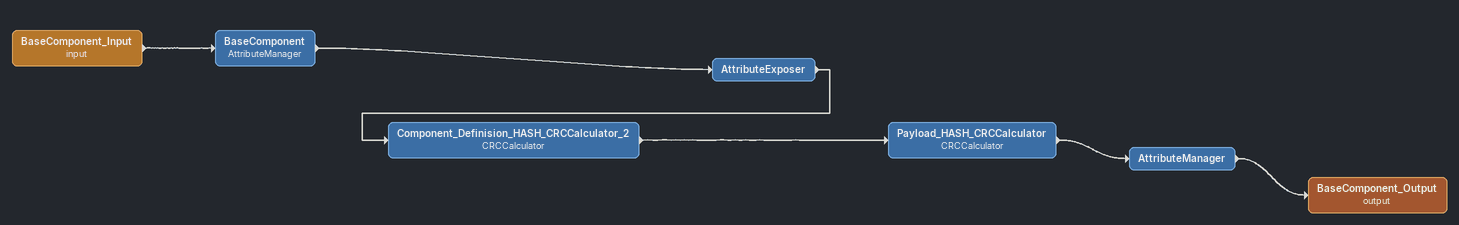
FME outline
BaseComponent_Input (input)
    -> BaseComponent
BaseComponent: AttributeManager
    -> AttributeExposer
AttributeExposer
    -> Component_Definision_HASH_CRCCalculator_2
Component_Definision_HASH_CRCCalculator_2: CRCCalculator
    -> Payload_HASH_CRCCalculator
Payload_HASH_CRCCalculator: CRCCalculator
    -> AttributeManager
AttributeManager
    -> BaseComponent_Output (output)
BaseComponent_Output (output)
